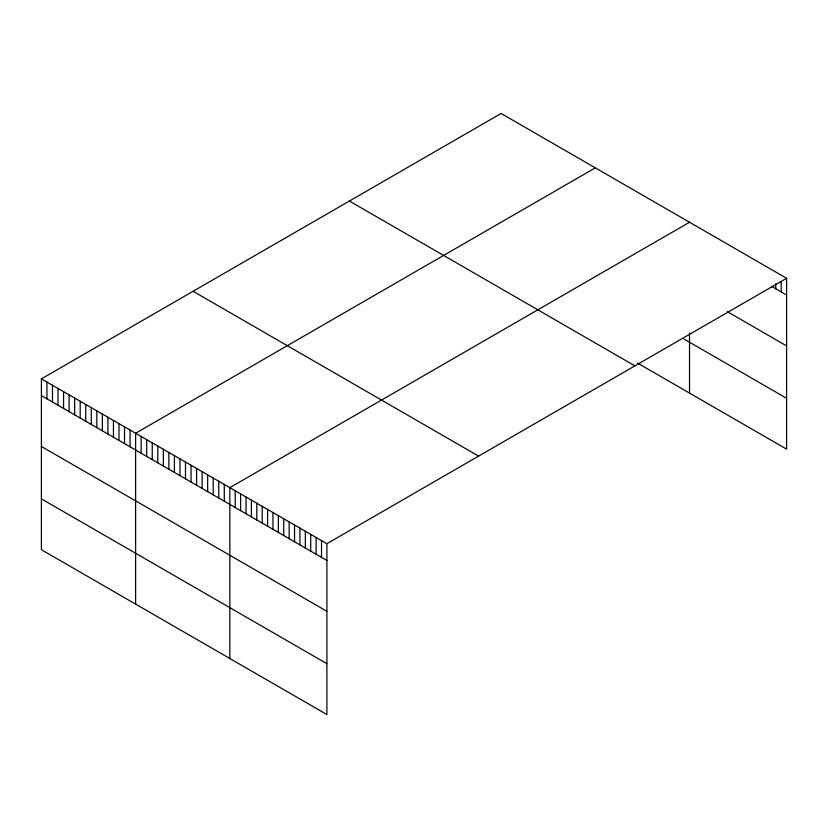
<?xml version="1.0" encoding="UTF-8"?>
<svg xmlns="http://www.w3.org/2000/svg" width="828" height="828" viewBox="0 0 828 828"><rect width="100%" height="100%" fill="white"/><g stroke="black" fill="none" stroke-linecap="round" stroke-linejoin="round"><path stroke-width="1.24" d="M786.6 278.291L326.905 543.696L326.905 714.543L41.4 549.709L41.4 378.862L501.095 113.457L786.6 278.291L786.6 449.138L637.436 363.016M595.311 167.856L135.616 433.261L135.616 604.098M689.527 222.246L229.832 487.651L229.832 658.498M771.499 286.343L786.6 295.058M727.274 311.659L786.6 345.907M683.99 339.045L786.6 398.289M349.395 201.038L634.9 365.872M193.1 291.28L478.605 456.114M41.4 378.862L326.905 543.696M41.4 395.629L326.905 560.463M41.4 446.478L326.905 611.312M41.4 498.86L326.905 663.694M781.208 281.634L781.208 291.953M775.815 283.673L775.815 288.837M689.527 332.939L689.527 393.093M321.512 540.58L321.512 557.347M316.12 537.465L316.12 554.242M310.728 534.36L310.728 551.127M305.335 531.245L305.335 548.012M299.943 528.129L299.943 544.896M294.551 525.014L294.551 541.781M289.158 521.899L289.158 538.676M283.756 518.783L283.756 535.561M278.363 515.678L278.363 532.445M272.971 512.563L272.971 529.33M267.579 509.448L267.579 526.215M262.186 506.332L262.186 523.099M256.794 503.217L256.794 519.994M251.401 500.112L251.401 516.879M246.009 496.997L246.009 513.764M240.617 493.881L240.617 510.648M235.224 490.766L235.224 507.533M224.295 484.452L224.295 501.219M218.747 481.254L218.747 498.021M213.21 478.056L213.21 494.823M207.662 474.858L207.662 491.625M202.125 471.649L202.125 488.427M196.578 468.451L196.578 485.229M191.04 465.253L191.04 482.02M185.493 462.055L185.493 478.822M179.955 458.857L179.955 475.624M174.408 455.659L174.408 472.426M168.871 452.461L168.871 469.228M163.323 449.252L163.323 466.029M157.786 446.054L157.786 462.821M152.238 442.856L152.238 459.623M146.701 439.658L146.701 456.425M141.153 436.459L141.153 453.226M130.079 430.053L130.079 446.83M124.531 426.855L124.531 443.632M118.994 423.657L118.994 440.424M113.446 420.458L113.446 437.225M107.909 417.26L107.909 434.027M102.361 414.062L102.361 430.829M96.824 410.864L96.824 427.631M91.277 407.655L91.277 424.433M85.739 404.457L85.739 421.235M80.192 401.259L80.192 418.026M74.655 398.061L74.655 414.828M69.107 394.863L69.107 411.63M63.57 391.665L63.57 408.432M58.022 388.467L58.022 405.234M52.485 385.258L52.485 402.035M46.937 382.06L46.937 398.827"/></g></svg>
